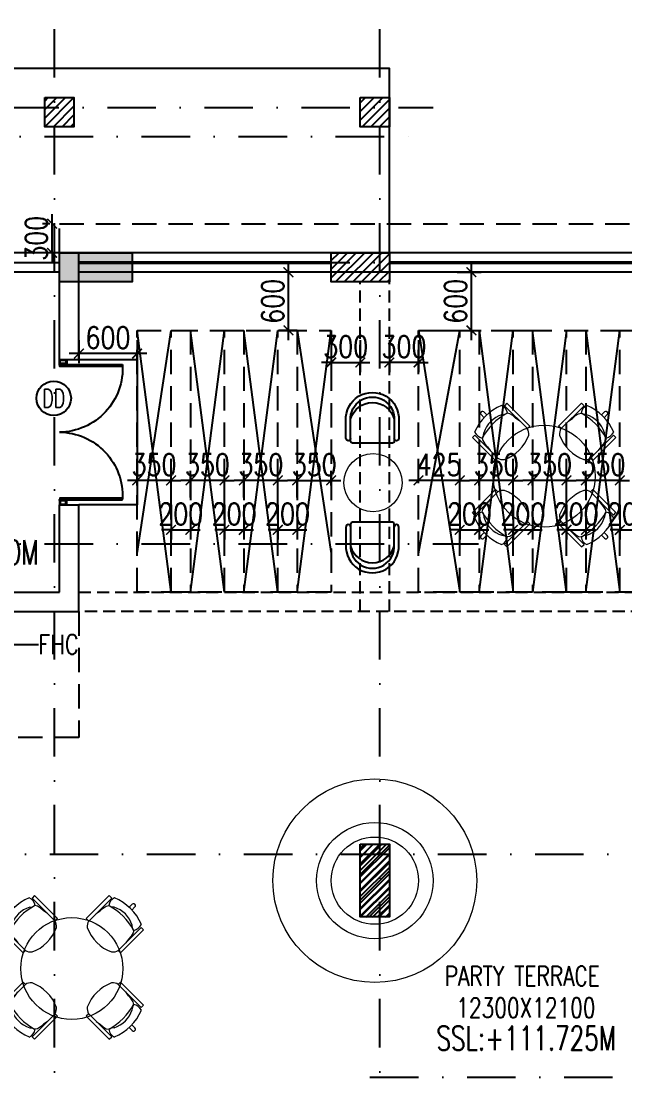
# Model space of a CAD drawing. Extents: x -32840 to 422982, y 280745 to 888746.
# Drawn here: x 228798 to 235016, y 346305 to 357292 of the extents above; entities that cross this region are included whole.
import ezdxf
from ezdxf import colors
from ezdxf.entities.mleader import LeaderData, LeaderLine
from ezdxf.enums import TextEntityAlignment as Align
from ezdxf.math import Vec2, Vec3

# ---------------------------------------------------------------- set-up
doc = ezdxf.new("R2010")
doc.units = 0
doc.header["$LTSCALE"] = 1000
doc.header["$PDMODE"] = 3
for name, pattern in [('CONTINOUS', [0]), ('DASHDOT', [1, 0.5, -0.25, 0, -0.25]), ('HIDDEN', [0.375, 0.25, -0.125]), ('HIDDEN2', [0.1875, 0.125, -0.0625])]:
    doc.linetypes.add(name, pattern=pattern)
doc.layers.get('Defpoints').update_dxf_attribs({"linetype": 'HIDDEN'})
doc.layers.add('A-BEAM1', color=1, linetype='HIDDEN2', transparency=0.5)
for name, color, linetype in [('A-Chejja', 5, 'HIDDEN'), ('a-dim', 3, 'Continuous'), ('A-DOOR', 1, 'Continuous'), ('A-duct', 1, 'Continuous'), ('A-Elev 01', 7, 'Continuous'), ('A-Floor Projection', 5, 'CONTINOUS'), ('A-GRID', 31, 'DASHDOT'), ('A-GRID NO', 40, 'CONTINOUS'), ('A-LOW-WALL', 4, 'Continuous'), ('A-LVL', 31, 'HIDDEN'), ('A-Rail', 1, 'Continuous'), ('A-RD', 6, 'Continuous'), ('A-STAIR', 2, 'Continuous'), ('A-TAG-DW', 2, 'Continuous'), ('A-TXT', 6, 'Continuous'), ('A-WALL', 7, 'CONTINOUS'), ('AR-FURNITURE', 1, 'Continuous'), ('I-False Ceiling', 7, 'Continuous'), ('Ra-Hatch', 251, 'Continuous'), ('S-RCWALL', 10, 'Continuous'), ('S-RCWALL HATCH', 165, 'Continuous')]:
    doc.layers.add(name, color=color, linetype=linetype)
doc.layers.add('N-FURN', color=1, linetype='Continuous', lineweight=20)
doc.styles.add('ROMANS', font='romans.shx', dxfattribs={"width": 0.8})
doc.dimstyles.new('dim-1', dxfattribs={"dimscale": 100, "dimtxt": 2.25, "dimasz": 1, "dimexe": 1, "dimexo": 1, "dimgap": 0.5, "dimtad": 1, "dimdec": 0, "dimzin": 3, "dimdsep": 46, "dimtxsty": 'ROMANS', "dimblk": 'ARCHTICK', "dimcen": 0.0625, "dimdle": 1, "dimclrd": 256, "dimclre": 256, "dimclrt": 6, "dimadec": 0, "dimazin": 0, "dimtfac": 1, "dimtdec": 0, "dimtix": 1, "dimtmove": 1, "dimatfit": 3, "dimfxl": 1, "dimfrac": 2, "dimtolj": 1, "dimtzin": 3, "dimarcsym": 0})
pattern_1 = [(45, (225112.27, 435980.47), (-44.194174, 44.194174), [])]

# ---------------------------------------------------------------- blocks, each defined once
blk = doc.blocks.new('RD')
at = {"style": 'ROMANS', "width": 0.75}
for tag, p in [('RT', (10.24, 14.08)), ('SZ', (10.24, 2.74))]:
    blk.add_attdef(tag, text='', height=9, dxfattribs=at).set_placement(p, align=Align.CENTER)
blk = doc.blocks.new('_ArchTick')
at = {"color": 0, "linetype": 'ByBlock', "const_width": 0.15}
blk.add_lwpolyline([(-0.5, -0.5), (0.5, 0.5)], dxfattribs=at)
blk = doc.blocks.new('*D2537')
at = {"layer": 'a-dim', "lineweight": -2, "transparency": 16777216}
for p, q in [((233436, 354005), (233436, 354805)), ((233291, 354705), (233536, 354705)), ((232991, 354105), (233536, 354105))]:
    blk.add_line(p, q, dxfattribs=at)
at = {"layer": 'Defpoints', "color": 0, "transparency": 16777216}
for p in [(233191, 354705), (233436, 354705), (232891, 354105)]:
    blk.add_point(p, dxfattribs=at)
at = {"layer": 'a-dim', "lineweight": -2, "transparency": 16777216, "xscale": 100, "yscale": 100, "zscale": 100}
for p, rotation in [((233436, 354705), 90), ((233436, 354105), 270)]:
    blk.add_blockref('_ArchTick', p, dxfattribs=dict(at, rotation=rotation))
at = {"layer": 'a-dim', "color": 6, "transparency": 16777216, "insert": (233273, 354405), "char_height": 225, "attachment_point": 5, "rotation": 90, "style": 'ROMANS'}
blk.add_mtext('\\A1;600', dxfattribs=at)
blk = doc.blocks.new('*D2538')
at = {"layer": 'a-dim', "lineweight": -2, "transparency": 16777216}
for p, q in [((231551, 354005), (231551, 354805)), ((231591, 354705), (231451, 354705)), ((231641, 354105), (231451, 354105))]:
    blk.add_line(p, q, dxfattribs=at)
at = {"layer": 'Defpoints', "color": 0, "transparency": 16777216}
for p in [(231551, 354705), (231691, 354705), (231741, 354105)]:
    blk.add_point(p, dxfattribs=at)
at = {"layer": 'a-dim', "lineweight": -2, "transparency": 16777216, "xscale": 100, "yscale": 100, "zscale": 100}
for p, rotation in [((231551, 354705), 90), ((231551, 354105), 270)]:
    blk.add_blockref('_ArchTick', p, dxfattribs=dict(at, rotation=rotation))
at = {"layer": 'a-dim', "color": 6, "transparency": 16777216, "insert": (231389, 354405), "char_height": 225, "attachment_point": 5, "rotation": 90, "style": 'ROMANS'}
blk.add_mtext('\\A1;600', dxfattribs=at)
blk = doc.blocks.new('*D2539')
at = {"layer": 'a-dim', "lineweight": -2, "transparency": 16777216}
for p, q in [((229391, 354005), (229391, 353766)), ((229991, 354005), (229991, 353766)), ((230091, 353866), (229291, 353866))]:
    blk.add_line(p, q, dxfattribs=at)
at = {"layer": 'Defpoints', "color": 0, "transparency": 16777216}
for p in [(229391, 354105), (229991, 354105), (229391, 353866)]:
    blk.add_point(p, dxfattribs=at)
at = {"layer": 'a-dim', "lineweight": -2, "transparency": 16777216, "xscale": 100, "yscale": 100, "zscale": 100, "rotation": 180}
blk.add_blockref('_ArchTick', (229391, 353866), dxfattribs=at)
at = {"layer": 'a-dim', "lineweight": -2, "transparency": 16777216, "xscale": 100, "yscale": 100, "zscale": 100}
blk.add_blockref('_ArchTick', (229991, 353866), dxfattribs=at)
at = {"layer": 'a-dim', "color": 6, "transparency": 16777216, "insert": (229691, 354029), "char_height": 225, "attachment_point": 5, "style": 'ROMANS'}
blk.add_mtext('\\A1;600', dxfattribs=at)
blk = doc.blocks.new('*D2541')
at = {"layer": 'a-dim', "lineweight": -2, "transparency": 16777216}
for p, q in [((232591, 354005), (232591, 353674)), ((232891, 354005), (232891, 353674)), ((232591, 353774), (232491, 353774)), ((232891, 353774), (232591, 353774)), ((232891, 353774), (232991, 353774))]:
    blk.add_line(p, q, dxfattribs=at)
at = {"layer": 'Defpoints', "color": 0, "transparency": 16777216}
for p in [(232591, 354105), (232891, 354105), (232591, 353774)]:
    blk.add_point(p, dxfattribs=at)
at = {"layer": 'a-dim', "lineweight": -2, "transparency": 16777216, "xscale": 100, "yscale": 100, "zscale": 100}
blk.add_blockref('_ArchTick', (232591, 353774), dxfattribs=at)
at = {"layer": 'a-dim', "lineweight": -2, "transparency": 16777216, "xscale": 100, "yscale": 100, "zscale": 100, "rotation": 180}
blk.add_blockref('_ArchTick', (232891, 353774), dxfattribs=at)
at = {"layer": 'a-dim', "color": 6, "transparency": 16777216, "insert": (232741, 353936), "char_height": 225, "attachment_point": 5, "style": 'ROMANS'}
blk.add_mtext('\\A1;300', dxfattribs=at)
blk = doc.blocks.new('*D2542')
at = {"layer": 'a-dim', "lineweight": -2, "transparency": 16777216}
for p, q in [((231991, 354005), (231991, 353674)), ((232291, 354005), (232291, 353674)), ((231991, 353774), (231891, 353774)), ((231991, 353774), (232291, 353774)), ((232291, 353774), (232391, 353774))]:
    blk.add_line(p, q, dxfattribs=at)
at = {"layer": 'Defpoints', "color": 0, "transparency": 16777216}
for p in [(231991, 354105), (232291, 354105), (232291, 353774)]:
    blk.add_point(p, dxfattribs=at)
at = {"layer": 'a-dim', "lineweight": -2, "transparency": 16777216, "xscale": 100, "yscale": 100, "zscale": 100}
blk.add_blockref('_ArchTick', (231991, 353774), dxfattribs=at)
at = {"layer": 'a-dim', "lineweight": -2, "transparency": 16777216, "xscale": 100, "yscale": 100, "zscale": 100, "rotation": 180}
blk.add_blockref('_ArchTick', (232291, 353774), dxfattribs=at)
at = {"layer": 'a-dim', "color": 6, "transparency": 16777216, "insert": (232141, 353936), "char_height": 225, "attachment_point": 5, "style": 'ROMANS'}
blk.add_mtext('\\A1;300', dxfattribs=at)
blk = doc.blocks.new('*D2725')
at = {"layer": 'a-dim', "lineweight": -2, "transparency": 16777216}
for p, q in [((229115, 355205), (229115, 355305)), ((229091, 355205), (229015, 355205)), ((229115, 354905), (229115, 355205)), ((229091, 354905), (229015, 354905)), ((229115, 354905), (229115, 354805))]:
    blk.add_line(p, q, dxfattribs=at)
at = {"layer": 'Defpoints', "color": 0, "transparency": 16777216}
for p in [(229115, 355205), (229191, 355205), (229191, 354905)]:
    blk.add_point(p, dxfattribs=at)
at = {"layer": 'a-dim', "lineweight": -2, "transparency": 16777216, "xscale": 100, "yscale": 100, "zscale": 100}
for p, rotation in [((229115, 355205), 270), ((229115, 354905), 90)]:
    blk.add_blockref('_ArchTick', p, dxfattribs=dict(at, rotation=rotation))
at = {"layer": 'a-dim', "color": 6, "transparency": 16777216, "insert": (228953, 355055), "char_height": 225, "attachment_point": 5, "rotation": 90, "style": 'ROMANS'}
blk.add_mtext('\\A1;300', dxfattribs=at)
blk = doc.blocks.new('*D2545')
at = {"layer": 'a-dim', "lineweight": -2, "transparency": 16777216}
for p, q in [((231641, 352382), (231641, 352658)), ((231991, 352505), (231991, 352658)), ((231641, 352558), (231541, 352558)), ((231641, 352558), (231991, 352558)), ((231991, 352558), (232091, 352558))]:
    blk.add_line(p, q, dxfattribs=at)
at = {"layer": 'Defpoints', "color": 0, "transparency": 16777216}
for p in [(231991, 352558), (231991, 352405), (231641, 352282)]:
    blk.add_point(p, dxfattribs=at)
at = {"layer": 'a-dim', "lineweight": -2, "transparency": 16777216, "xscale": 100, "yscale": 100, "zscale": 100}
blk.add_blockref('_ArchTick', (231641, 352558), dxfattribs=at)
at = {"layer": 'a-dim', "lineweight": -2, "transparency": 16777216, "xscale": 100, "yscale": 100, "zscale": 100, "rotation": 180}
blk.add_blockref('_ArchTick', (231991, 352558), dxfattribs=at)
at = {"layer": 'a-dim', "color": 6, "transparency": 16777216, "insert": (231816, 352720), "char_height": 225, "attachment_point": 5, "style": 'ROMANS'}
blk.add_mtext('\\A1;350', dxfattribs=at)
blk = doc.blocks.new('*D2546')
at = {"layer": 'a-dim', "lineweight": -2, "transparency": 16777216}
for p, q in [((231441, 352305), (231441, 351948)), ((231641, 352305), (231641, 351948)), ((231441, 352048), (231341, 352048)), ((231441, 352048), (231641, 352048)), ((231641, 352048), (231741, 352048))]:
    blk.add_line(p, q, dxfattribs=at)
at = {"layer": 'Defpoints', "color": 0, "transparency": 16777216}
for p in [(231441, 352405), (231641, 352405), (231641, 352048)]:
    blk.add_point(p, dxfattribs=at)
at = {"layer": 'a-dim', "lineweight": -2, "transparency": 16777216, "xscale": 100, "yscale": 100, "zscale": 100}
blk.add_blockref('_ArchTick', (231441, 352048), dxfattribs=at)
at = {"layer": 'a-dim', "lineweight": -2, "transparency": 16777216, "xscale": 100, "yscale": 100, "zscale": 100, "rotation": 180}
blk.add_blockref('_ArchTick', (231641, 352048), dxfattribs=at)
at = {"layer": 'a-dim', "color": 6, "transparency": 16777216, "insert": (231541, 352211), "char_height": 225, "attachment_point": 5, "style": 'ROMANS'}
blk.add_mtext('\\A1;200', dxfattribs=at)
blk = doc.blocks.new('*D2547')
at = {"layer": 'a-dim', "lineweight": -2, "transparency": 16777216}
for p, q in [((231091, 352382), (231091, 352658)), ((231441, 352382), (231441, 352658)), ((231091, 352558), (230991, 352558)), ((231441, 352558), (231091, 352558)), ((231441, 352558), (231541, 352558))]:
    blk.add_line(p, q, dxfattribs=at)
at = {"layer": 'Defpoints', "color": 0, "transparency": 16777216}
for p in [(231091, 352558), (231091, 352282), (231441, 352282)]:
    blk.add_point(p, dxfattribs=at)
at = {"layer": 'a-dim', "lineweight": -2, "transparency": 16777216, "xscale": 100, "yscale": 100, "zscale": 100}
blk.add_blockref('_ArchTick', (231091, 352558), dxfattribs=at)
at = {"layer": 'a-dim', "lineweight": -2, "transparency": 16777216, "xscale": 100, "yscale": 100, "zscale": 100, "rotation": 180}
blk.add_blockref('_ArchTick', (231441, 352558), dxfattribs=at)
at = {"layer": 'a-dim', "color": 6, "transparency": 16777216, "insert": (231266, 352720), "char_height": 225, "attachment_point": 5, "style": 'ROMANS'}
blk.add_mtext('\\A1;350', dxfattribs=at)
blk = doc.blocks.new('*D2548')
at = {"layer": 'a-dim', "lineweight": -2, "transparency": 16777216}
for p, q in [((230891, 352305), (230891, 351948)), ((231091, 352305), (231091, 351948)), ((230891, 352048), (230791, 352048)), ((230891, 352048), (231091, 352048)), ((231091, 352048), (231191, 352048))]:
    blk.add_line(p, q, dxfattribs=at)
at = {"layer": 'Defpoints', "color": 0, "transparency": 16777216}
for p in [(230891, 352405), (231091, 352405), (231091, 352048)]:
    blk.add_point(p, dxfattribs=at)
at = {"layer": 'a-dim', "lineweight": -2, "transparency": 16777216, "xscale": 100, "yscale": 100, "zscale": 100}
blk.add_blockref('_ArchTick', (230891, 352048), dxfattribs=at)
at = {"layer": 'a-dim', "lineweight": -2, "transparency": 16777216, "xscale": 100, "yscale": 100, "zscale": 100, "rotation": 180}
blk.add_blockref('_ArchTick', (231091, 352048), dxfattribs=at)
at = {"layer": 'a-dim', "color": 6, "transparency": 16777216, "insert": (230991, 352211), "char_height": 225, "attachment_point": 5, "style": 'ROMANS'}
blk.add_mtext('\\A1;200', dxfattribs=at)
blk = doc.blocks.new('*D2549')
at = {"layer": 'a-dim', "lineweight": -2, "transparency": 16777216}
for p, q in [((230541, 352382), (230541, 352658)), ((230891, 352382), (230891, 352658)), ((230541, 352558), (230441, 352558)), ((230891, 352558), (230541, 352558)), ((230891, 352558), (230991, 352558))]:
    blk.add_line(p, q, dxfattribs=at)
at = {"layer": 'Defpoints', "color": 0, "transparency": 16777216}
for p in [(230541, 352558), (230541, 352282), (230891, 352282)]:
    blk.add_point(p, dxfattribs=at)
at = {"layer": 'a-dim', "lineweight": -2, "transparency": 16777216, "xscale": 100, "yscale": 100, "zscale": 100}
blk.add_blockref('_ArchTick', (230541, 352558), dxfattribs=at)
at = {"layer": 'a-dim', "lineweight": -2, "transparency": 16777216, "xscale": 100, "yscale": 100, "zscale": 100, "rotation": 180}
blk.add_blockref('_ArchTick', (230891, 352558), dxfattribs=at)
at = {"layer": 'a-dim', "color": 6, "transparency": 16777216, "insert": (230716, 352720), "char_height": 225, "attachment_point": 5, "style": 'ROMANS'}
blk.add_mtext('\\A1;350', dxfattribs=at)
blk = doc.blocks.new('*D2550')
at = {"layer": 'a-dim', "lineweight": -2, "transparency": 16777216}
for p, q in [((230341, 352305), (230341, 351948)), ((230541, 352305), (230541, 351948)), ((230341, 352048), (230241, 352048)), ((230341, 352048), (230541, 352048)), ((230541, 352048), (230641, 352048))]:
    blk.add_line(p, q, dxfattribs=at)
at = {"layer": 'Defpoints', "color": 0, "transparency": 16777216}
for p in [(230341, 352405), (230541, 352405), (230541, 352048)]:
    blk.add_point(p, dxfattribs=at)
at = {"layer": 'a-dim', "lineweight": -2, "transparency": 16777216, "xscale": 100, "yscale": 100, "zscale": 100}
blk.add_blockref('_ArchTick', (230341, 352048), dxfattribs=at)
at = {"layer": 'a-dim', "lineweight": -2, "transparency": 16777216, "xscale": 100, "yscale": 100, "zscale": 100, "rotation": 180}
blk.add_blockref('_ArchTick', (230541, 352048), dxfattribs=at)
at = {"layer": 'a-dim', "color": 6, "transparency": 16777216, "insert": (230441, 352211), "char_height": 225, "attachment_point": 5, "style": 'ROMANS'}
blk.add_mtext('\\A1;200', dxfattribs=at)
blk = doc.blocks.new('*D2551')
at = {"layer": 'a-dim', "lineweight": -2, "transparency": 16777216}
for p, q in [((229991, 352505), (229991, 352658)), ((230341, 352382), (230341, 352658)), ((229991, 352558), (229891, 352558)), ((230341, 352558), (229991, 352558)), ((230341, 352558), (230441, 352558))]:
    blk.add_line(p, q, dxfattribs=at)
at = {"layer": 'Defpoints', "color": 0, "transparency": 16777216}
for p in [(229991, 352558), (229991, 352405), (230341, 352282)]:
    blk.add_point(p, dxfattribs=at)
at = {"layer": 'a-dim', "lineweight": -2, "transparency": 16777216, "xscale": 100, "yscale": 100, "zscale": 100}
blk.add_blockref('_ArchTick', (229991, 352558), dxfattribs=at)
at = {"layer": 'a-dim', "lineweight": -2, "transparency": 16777216, "xscale": 100, "yscale": 100, "zscale": 100, "rotation": 180}
blk.add_blockref('_ArchTick', (230341, 352558), dxfattribs=at)
at = {"layer": 'a-dim', "color": 6, "transparency": 16777216, "insert": (230166, 352720), "char_height": 225, "attachment_point": 5, "style": 'ROMANS'}
blk.add_mtext('\\A1;350', dxfattribs=at)
blk = doc.blocks.new('*D2561')
at = {"layer": 'a-dim', "lineweight": -2, "transparency": 16777216}
for p, q in [((234966, 352305), (234966, 351948)), ((235166, 352305), (235166, 351948)), ((234966, 352048), (234866, 352048)), ((234966, 352048), (235166, 352048)), ((235166, 352048), (235266, 352048))]:
    blk.add_line(p, q, dxfattribs=at)
at = {"layer": 'Defpoints', "color": 0, "transparency": 16777216}
for p in [(234966, 352405), (235166, 352405), (235166, 352048)]:
    blk.add_point(p, dxfattribs=at)
at = {"layer": 'a-dim', "lineweight": -2, "transparency": 16777216, "xscale": 100, "yscale": 100, "zscale": 100}
blk.add_blockref('_ArchTick', (234966, 352048), dxfattribs=at)
at = {"layer": 'a-dim', "lineweight": -2, "transparency": 16777216, "xscale": 100, "yscale": 100, "zscale": 100, "rotation": 180}
blk.add_blockref('_ArchTick', (235166, 352048), dxfattribs=at)
at = {"layer": 'a-dim', "color": 6, "transparency": 16777216, "insert": (235066, 352211), "char_height": 225, "attachment_point": 5, "style": 'ROMANS'}
blk.add_mtext('\\A1;200', dxfattribs=at)
blk = doc.blocks.new('*D2562')
at = {"layer": 'a-dim', "lineweight": -2, "transparency": 16777216}
for p, q in [((234616, 352505), (234616, 352658)), ((234966, 352382), (234966, 352658)), ((234616, 352558), (234516, 352558)), ((234966, 352558), (234616, 352558)), ((234966, 352558), (235066, 352558))]:
    blk.add_line(p, q, dxfattribs=at)
at = {"layer": 'Defpoints', "color": 0, "transparency": 16777216}
for p in [(234616, 352558), (234616, 352405), (234966, 352282)]:
    blk.add_point(p, dxfattribs=at)
at = {"layer": 'a-dim', "lineweight": -2, "transparency": 16777216, "xscale": 100, "yscale": 100, "zscale": 100}
blk.add_blockref('_ArchTick', (234616, 352558), dxfattribs=at)
at = {"layer": 'a-dim', "lineweight": -2, "transparency": 16777216, "xscale": 100, "yscale": 100, "zscale": 100, "rotation": 180}
blk.add_blockref('_ArchTick', (234966, 352558), dxfattribs=at)
at = {"layer": 'a-dim', "color": 6, "transparency": 16777216, "insert": (234791, 352720), "char_height": 225, "attachment_point": 5, "style": 'ROMANS'}
blk.add_mtext('\\A1;350', dxfattribs=at)
blk = doc.blocks.new('*D2563')
at = {"layer": 'a-dim', "lineweight": -2, "transparency": 16777216}
for p, q in [((234416, 352305), (234416, 351948)), ((234616, 352305), (234616, 351948)), ((234416, 352048), (234316, 352048)), ((234416, 352048), (234616, 352048)), ((234616, 352048), (234716, 352048))]:
    blk.add_line(p, q, dxfattribs=at)
at = {"layer": 'Defpoints', "color": 0, "transparency": 16777216}
for p in [(234416, 352405), (234616, 352405), (234616, 352048)]:
    blk.add_point(p, dxfattribs=at)
at = {"layer": 'a-dim', "lineweight": -2, "transparency": 16777216, "xscale": 100, "yscale": 100, "zscale": 100}
blk.add_blockref('_ArchTick', (234416, 352048), dxfattribs=at)
at = {"layer": 'a-dim', "lineweight": -2, "transparency": 16777216, "xscale": 100, "yscale": 100, "zscale": 100, "rotation": 180}
blk.add_blockref('_ArchTick', (234616, 352048), dxfattribs=at)
at = {"layer": 'a-dim', "color": 6, "transparency": 16777216, "insert": (234516, 352211), "char_height": 225, "attachment_point": 5, "style": 'ROMANS'}
blk.add_mtext('\\A1;200', dxfattribs=at)
blk = doc.blocks.new('*D2564')
at = {"layer": 'a-dim', "lineweight": -2, "transparency": 16777216}
for p, q in [((234066, 352505), (234066, 352658)), ((234416, 352382), (234416, 352658)), ((234066, 352558), (233966, 352558)), ((234416, 352558), (234066, 352558)), ((234416, 352558), (234516, 352558))]:
    blk.add_line(p, q, dxfattribs=at)
at = {"layer": 'Defpoints', "color": 0, "transparency": 16777216}
for p in [(234066, 352558), (234066, 352405), (234416, 352282)]:
    blk.add_point(p, dxfattribs=at)
at = {"layer": 'a-dim', "lineweight": -2, "transparency": 16777216, "xscale": 100, "yscale": 100, "zscale": 100}
blk.add_blockref('_ArchTick', (234066, 352558), dxfattribs=at)
at = {"layer": 'a-dim', "lineweight": -2, "transparency": 16777216, "xscale": 100, "yscale": 100, "zscale": 100, "rotation": 180}
blk.add_blockref('_ArchTick', (234416, 352558), dxfattribs=at)
at = {"layer": 'a-dim', "color": 6, "transparency": 16777216, "insert": (234241, 352720), "char_height": 225, "attachment_point": 5, "style": 'ROMANS'}
blk.add_mtext('\\A1;350', dxfattribs=at)
blk = doc.blocks.new('*D2565')
at = {"layer": 'a-dim', "lineweight": -2, "transparency": 16777216}
for p, q in [((233866, 352305), (233866, 351948)), ((234066, 352305), (234066, 351948)), ((233866, 352048), (233766, 352048)), ((233866, 352048), (234066, 352048)), ((234066, 352048), (234166, 352048))]:
    blk.add_line(p, q, dxfattribs=at)
at = {"layer": 'Defpoints', "color": 0, "transparency": 16777216}
for p in [(233866, 352405), (234066, 352405), (234066, 352048)]:
    blk.add_point(p, dxfattribs=at)
at = {"layer": 'a-dim', "lineweight": -2, "transparency": 16777216, "xscale": 100, "yscale": 100, "zscale": 100}
blk.add_blockref('_ArchTick', (233866, 352048), dxfattribs=at)
at = {"layer": 'a-dim', "lineweight": -2, "transparency": 16777216, "xscale": 100, "yscale": 100, "zscale": 100, "rotation": 180}
blk.add_blockref('_ArchTick', (234066, 352048), dxfattribs=at)
at = {"layer": 'a-dim', "color": 6, "transparency": 16777216, "insert": (233966, 352211), "char_height": 225, "attachment_point": 5, "style": 'ROMANS'}
blk.add_mtext('\\A1;200', dxfattribs=at)
blk = doc.blocks.new('*D2566')
at = {"layer": 'a-dim', "lineweight": -2, "transparency": 16777216}
for p, q in [((233516, 352505), (233516, 352658)), ((233866, 352382), (233866, 352658)), ((233516, 352558), (233416, 352558)), ((233866, 352558), (233516, 352558)), ((233866, 352558), (233966, 352558))]:
    blk.add_line(p, q, dxfattribs=at)
at = {"layer": 'Defpoints', "color": 0, "transparency": 16777216}
for p in [(233516, 352558), (233516, 352405), (233866, 352282)]:
    blk.add_point(p, dxfattribs=at)
at = {"layer": 'a-dim', "lineweight": -2, "transparency": 16777216, "xscale": 100, "yscale": 100, "zscale": 100}
blk.add_blockref('_ArchTick', (233516, 352558), dxfattribs=at)
at = {"layer": 'a-dim', "lineweight": -2, "transparency": 16777216, "xscale": 100, "yscale": 100, "zscale": 100, "rotation": 180}
blk.add_blockref('_ArchTick', (233866, 352558), dxfattribs=at)
at = {"layer": 'a-dim', "color": 6, "transparency": 16777216, "insert": (233691, 352720), "char_height": 225, "attachment_point": 5, "style": 'ROMANS'}
blk.add_mtext('\\A1;350', dxfattribs=at)
blk = doc.blocks.new('*D2426')
at = {"layer": 'a-dim', "lineweight": -2, "transparency": 16777216}
for p, q in [((233316, 352305), (233316, 351948)), ((233516, 352305), (233516, 351948)), ((233316, 352048), (233216, 352048)), ((233316, 352048), (233516, 352048)), ((233516, 352048), (233616, 352048))]:
    blk.add_line(p, q, dxfattribs=at)
at = {"layer": 'Defpoints', "color": 0, "transparency": 16777216}
for p in [(233316, 352405), (233516, 352405), (233516, 352048)]:
    blk.add_point(p, dxfattribs=at)
at = {"layer": 'a-dim', "lineweight": -2, "transparency": 16777216, "xscale": 100, "yscale": 100, "zscale": 100}
blk.add_blockref('_ArchTick', (233316, 352048), dxfattribs=at)
at = {"layer": 'a-dim', "lineweight": -2, "transparency": 16777216, "xscale": 100, "yscale": 100, "zscale": 100, "rotation": 180}
blk.add_blockref('_ArchTick', (233516, 352048), dxfattribs=at)
at = {"layer": 'a-dim', "color": 6, "transparency": 16777216, "insert": (233416, 352211), "char_height": 225, "attachment_point": 5, "style": 'ROMANS'}
blk.add_mtext('\\A1;200', dxfattribs=at)
blk = doc.blocks.new('*D2427')
at = {"layer": 'a-dim', "lineweight": -2, "transparency": 16777216}
for p, q in [((232891, 352558), (232891, 352658)), ((233316, 352382), (233316, 352658)), ((232891, 352558), (232791, 352558)), ((233316, 352558), (232891, 352558)), ((233316, 352558), (233416, 352558))]:
    blk.add_line(p, q, dxfattribs=at)
at = {"layer": 'Defpoints', "color": 0, "transparency": 16777216}
for p in [(232891, 352558), (232891, 352458), (233316, 352282)]:
    blk.add_point(p, dxfattribs=at)
at = {"layer": 'a-dim', "lineweight": -2, "transparency": 16777216, "xscale": 100, "yscale": 100, "zscale": 100}
blk.add_blockref('_ArchTick', (232891, 352558), dxfattribs=at)
at = {"layer": 'a-dim', "lineweight": -2, "transparency": 16777216, "xscale": 100, "yscale": 100, "zscale": 100, "rotation": 180}
blk.add_blockref('_ArchTick', (233316, 352558), dxfattribs=at)
at = {"layer": 'a-dim', "color": 6, "transparency": 16777216, "insert": (233103, 352720), "char_height": 225, "attachment_point": 5, "style": 'ROMANS'}
blk.add_mtext('\\A1;425', dxfattribs=at)
blk = doc.blocks.new('WWWWW')
at = {"layer": 'N-FURN', "lineweight": 5}
for p, q in [((370912, -176778), (370943, -176810)), ((370972, -176781), (370941, -176750)), ((371128, -176780), (371156, -176775)), ((371156, -176775), (371182, -176763)), ((371208, -176769), (371182, -176763)), ((371240, -176789), (371208, -176769)), ((371884, -176789), (371917, -176769)), ((371917, -176769), (371942, -176763)), ((371969, -176775), (371942, -176763)), ((371997, -176780), (371969, -176775)), ((372152, -176781), (372184, -176750)), ((372212, -176778), (372182, -176810)), ((371271, -176817), (371240, -176789)), ((371311, -176845), (371271, -176817)), ((371813, -176845), (371853, -176817)), ((371853, -176817), (371884, -176789)), ((370925, -177020), (370936, -176993)), ((370936, -176993), (370942, -176965)), ((372188, -176993), (372183, -176965)), ((372200, -177020), (372188, -176993)), ((370925, -177020), (370930, -177045)), ((370930, -177045), (370950, -177078)), ((370950, -177078), (370978, -177109)), ((370978, -177109), (371006, -177149)), ((372147, -177109), (372118, -177149)), ((372174, -177078), (372147, -177109)), ((372194, -177045), (372174, -177078)), ((372200, -177020), (372194, -177045)), ((370978, -177693), (371006, -177654)), ((372147, -177693), (372118, -177654)), ((370925, -177783), (370930, -177757)), ((370930, -177757), (370950, -177725)), ((370950, -177725), (370978, -177693)), ((372174, -177725), (372147, -177693)), ((372194, -177757), (372174, -177725)), ((372200, -177783), (372194, -177757)), ((370925, -177783), (370936, -177809)), ((370936, -177809), (370942, -177837)), ((372188, -177809), (372183, -177837)), ((372200, -177783), (372188, -177809)), ((371271, -177986), (371240, -178014)), ((371311, -177958), (371271, -177986)), ((371813, -177958), (371853, -177986)), ((371853, -177986), (371884, -178014)), ((370912, -178025), (370943, -177993)), ((370972, -178022), (370941, -178053)), ((371128, -178023), (371156, -178028)), ((371156, -178028), (371182, -178039)), ((371208, -178034), (371182, -178039)), ((371240, -178014), (371208, -178034)), ((371884, -178014), (371917, -178034)), ((371917, -178034), (371942, -178039)), ((371969, -178028), (371942, -178039)), ((371997, -178023), (371969, -178028)), ((372152, -178022), (372184, -178053)), ((372212, -178025), (372182, -177993))]:
    blk.add_line(p, q, dxfattribs=at)
for points in [[(371176, -176661), (371152, -176686), (371389, -176923), (371413, -176898)], [(371948, -176661), (371973, -176686), (371736, -176923), (371711, -176898)], [(370847, -176989), (370822, -177014), (371059, -177251), (371084, -177226)], [(372278, -176989), (372302, -177014), (372065, -177251), (372040, -177226)], [(370847, -177814), (370822, -177789), (371059, -177552), (371084, -177576)], [(372278, -177814), (372302, -177789), (372065, -177552), (372040, -177576)], [(371176, -178142), (371152, -178117), (371389, -177880), (371413, -177904)], [(371948, -178142), (371973, -178117), (371736, -177880), (371711, -177904)]]:
    blk.add_lwpolyline(points, close=True, dxfattribs=at)
blk.add_circle((371562, -177413), 525, dxfattribs=at)
for centre, radius, start, end in [((371329, -177168), 527, 113.1534, 156.6199), ((370926, -176764), 20.1, 44.5638, 225.2094), ((371468, -177307), 614, 118.1857, 152.168), ((371081, -176778), 103, 8.1567, 66.3325), ((372044, -176778), 103, 113.6675, 171.8433), ((371656, -177307), 614, 27.832, 61.8143), ((371795, -177168), 527, 23.3801, 66.8466), ((372198, -176764), 20.1, 314.7906, 135.4362), ((371209, -177048), 280, 106.8842, 162.889), ((371916, -177048), 280, 17.111, 73.1158), ((370959, -176893), 132, 210.2855, 254.7717), ((371011, -176849), 417, 289.7357, 340.0375), ((371297, -176978), 107, 352.8416, 31.0828), ((371827, -176978), 107, 148.9172, 187.1584), ((372113, -176849), 417, 199.9625, 250.2643), ((372165, -176893), 132, 285.2283, 329.7145), ((371139, -177142), 100, 236.8897, 277.6146), ((371986, -177142), 100, 262.3854, 303.1103), ((371139, -177660), 100, 82.3854, 123.1103), ((371011, -177954), 417, 19.9625, 70.2643), ((372113, -177954), 417, 109.7357, 160.0375), ((371986, -177660), 100, 56.8897, 97.6146), ((370959, -177910), 132, 105.2283, 149.7145), ((371329, -177634), 527, 203.3801, 246.8466), ((371468, -177496), 614, 207.832, 241.8143), ((371209, -177755), 280, 197.111, 253.1158), ((371297, -177824), 107, 328.9172, 7.1584), ((371827, -177824), 107, 172.8416, 211.0828), ((371656, -177496), 614, 298.1857, 332.168), ((371916, -177755), 280, 286.8842, 342.889), ((371795, -177634), 527, 293.1534, 336.6199), ((372165, -177910), 132, 30.2855, 74.7717), ((370926, -178039), 20.1, 134.7906, 315.4362), ((371081, -178025), 103, 293.6675, 351.8433), ((372044, -178025), 103, 188.1567, 246.3325), ((372198, -178039), 20.1, 224.5638, 45.2094)]:
    blk.add_arc(centre, radius, start, end, dxfattribs=at)
blk = doc.blocks.new('DFGDF')
at = {"layer": 'AR-FURNITURE'}
for p, q in [((202507, 85272), (202507, 85059)), ((202938, 85291), (202526, 85291)), ((202957, 85059), (202957, 85272)), ((202460, 85242), (202460, 85059)), ((203005, 85059), (203005, 85242))]:
    blk.add_line(p, q, dxfattribs=at)
for centre, radius, start, end in [((202484, 85242), 23.7, 0, 180), ((202526, 85272), 19, 90, 180), ((202938, 85272), 19, 0, 90), ((202981, 85242), 23.7, 0, 180), ((202732, 85041), 273, 176.2971, 3.7029), ((202732, 85041), 226, 175.548, 4.452)]:
    blk.add_arc(centre, radius, start, end, dxfattribs=at)
at = {"layer": 'AR-FURNITURE', "color": 8}
blk.add_arc((202732, 85108), 235, 196.3349, 343.6651, dxfattribs=at)
blk = doc.blocks.new('A$C2213c290')
for p, q in [((103, 698), (103, 679)), ((550, 679), (550, 698)), ((103, -698), (103, -679)), ((550, -679), (550, -698))]:
    blk.add_line(p, q)
at = {"color": 8}
for p, q in [((103, 689), (550, 689)), ((103, -689), (550, -689))]:
    blk.add_line(p, q, dxfattribs=at)
for points in [[(75, 750), (75, 700), (0, 700), (0, 750)], [(650, 698), (650, 679), (3, 679), (3, 698)], [(67, 742), (67, 708), (8, 708), (8, 742)], [(75, -750), (75, -700), (0, -700), (0, -750)], [(650, -698), (650, -679), (3, -679), (3, -698)], [(67, -742), (67, -708), (8, -708), (8, -742)]]:
    blk.add_lwpolyline(points, close=True)
for centre in [(0, 698), (0, -697)]:
    blk.add_circle(centre, 2.5)
for centre, radius, start, end in [((-6, 657), 657, 270.5218, 2.7734), ((-7, -658), 658, 356.523, 89.3983)]:
    blk.add_arc(centre, radius, start, end, dxfattribs=at)
blk = doc.blocks.new('TAG-DOOR-WINOW')
blk.add_circle((0, 0), 2.37)
at = {"color": 6, "style": 'ROMANS', "width": 0.7}
blk.add_attdef('DW', text='', height=2.5, dxfattribs=at).set_placement((0, 0), align=Align.MIDDLE_CENTER)
blk = doc.blocks.new('GR')
at = {"layer": 'A-GRID'}
for p, q in [((231718, 436985), (231718, 465812)), ((235068, 436985), (235068, 465812)), ((214260, 452680), (235619, 452680)), ((213612, 452380), (235578, 452380)), ((214260, 451080), (256876, 451080)), ((213612, 448180), (236085, 448180)), ((228668, 444980), (256876, 444980)), ((234968, 442680), (256876, 442680))]:
    blk.add_line(p, q, dxfattribs=at)

msp = doc.modelspace()

# ---------------------------------------------------------------- hatches: boundary and pattern name
at = {"layer": 'I-False Ceiling'}
h = msp.add_hatch(dxfattribs=at)
h.set_pattern_fill('ANSI31', color=8, scale=15)
h.set_pattern_definition([(45, (15840.403, -7400.31), (-33.6759605, 33.6759605), [])])
h.paths.add_polyline_path([(232590.6, 348055), (232290.6, 348055), (232290.6, 348805), (232590.6, 348805)])
at = {"layer": 'S-RCWALL HATCH'}
h = msp.add_hatch(dxfattribs=at)
h.set_pattern_fill('ANSI31', color=253, scale=500, style=0)
h.set_pattern_definition(pattern_1)
h.paths.add_polyline_path([(229040.6, 356505.3), (229340.6, 356505.3), (229340.6, 356205.3), (229040.6, 356205.3)])
h = msp.add_hatch(dxfattribs=at)
h.set_pattern_fill('ANSI31', color=253, scale=500, style=0)
h.set_pattern_definition(pattern_1)
h.paths.add_polyline_path([(232290.6, 356505.3), (232590.6, 356505.3), (232590.6, 356205.3), (232290.6, 356205.3)])
msp.add_hatch(color=253, dxfattribs=at).paths.add_polyline_path([(229940.6, 354905.3), (229940.6, 354605.3), (229190.6, 354605.3), (229190.6, 354905.3)])
h = msp.add_hatch(dxfattribs=at)
h.set_pattern_fill('ANSI31', color=253, scale=500, style=0)
h.set_pattern_definition(pattern_1)
h.paths.add_polyline_path([(232590.6, 354905.3), (232590.6, 354605.3), (231990.6, 354605.3), (231990.6, 354905.3)])
h = msp.add_hatch(dxfattribs=at)
h.set_pattern_fill('ANSI31', color=253, scale=500, style=0)
h.set_pattern_definition(pattern_1)
h.paths.add_polyline_path([(232290.6, 348805.3), (232590.6, 348805.3), (232590.6, 348055.3), (232290.6, 348055.3)])

# ---------------------------------------------------------------- linework, layer by layer
at = {"layer": 'A-BEAM1'}
for p, q in [((232290.6, 351205), (232290.6, 354605.3)), ((232590.6, 351205), (232590.6, 354605.3))]:
    msp.add_line(p, q, dxfattribs=at)
msp.add_lwpolyline([(238390.6, 351405), (238390.6, 351205), (229390.6, 351205), (229390.6, 351405)], close=True, dxfattribs=at)
at = {"layer": 'A-Chejja', "color": 1}
for p, q in [((229190.6, 355205), (238390.6, 355205)), ((229190.6, 354905), (229190.6, 355205))]:
    msp.add_line(p, q, dxfattribs=at)
for points in [[(229990.6, 351405), (229990.6, 354105), (231990.6, 354105), (231990.6, 351405)], [(232890.6, 351405), (232890.6, 354105), (237790.6, 354105), (237790.6, 351405)]]:
    msp.add_lwpolyline(points, close=True, dxfattribs=at)
at = {"layer": 'A-Chejja'}
for points in [[(230540.6, 351405), (230340.6, 351405), (230340.6, 354105), (230540.6, 354105)], [(231090.6, 351405), (230890.6, 351405), (230890.6, 354105), (231090.6, 354105)], [(231640.6, 351405), (231440.6, 351405), (231440.6, 354105), (231640.6, 354105)], [(233515.6, 351405), (233315.6, 351405), (233315.6, 354105), (233515.6, 354105)], [(234065.6, 351405), (233865.6, 351405), (233865.6, 354105), (234065.6, 354105)], [(234615.6, 351405), (234415.6, 351405), (234415.6, 354105), (234615.6, 354105)], [(235165.6, 351405), (234965.6, 351405), (234965.6, 354105), (235165.6, 354105)]]:
    msp.add_lwpolyline(points, close=True, dxfattribs=at)
msp.add_lwpolyline([(229390.6, 351205), (229390.6, 349905), (225790.6, 349905), (225790.6, 351205)], dxfattribs=at)
at = {"layer": 'A-duct', "color": 8}
for p, q in [((229990.6, 351805), (230340.6, 354105)), ((230340.6, 351405), (229990.6, 354105)), ((230540.6, 351405), (230890.6, 354105)), ((230890.6, 351405), (230540.6, 354105)), ((231090.6, 351405), (231440.6, 354105)), ((231440.6, 351405), (231090.6, 354105)), ((231640.6, 351405), (231990.6, 354105)), ((231640.6, 354105), (231990.6, 351805)), ((232890.6, 351805), (233315.6, 354105)), ((232890.6, 354105), (233315.6, 351405)), ((233515.6, 351405), (233865.6, 354105)), ((233515.6, 354105), (233865.6, 351405)), ((234415.6, 351405), (234065.6, 354105)), ((234415.6, 354105), (234065.6, 351405)), ((234615.6, 351405), (234965.6, 354105)), ((234615.6, 354105), (234965.6, 351405))]:
    msp.add_line(p, q, dxfattribs=at)
at = {"layer": 'A-Elev 01'}
for points in [[(229190.6, 353805), (229390.6, 353805)], [(229190.6, 352305), (229390.6, 352305)]]:
    msp.add_lwpolyline(points, dxfattribs=at)
at = {"layer": 'A-Floor Projection'}
msp.add_lwpolyline([(232590.6, 354905), (232590.6, 356805), (213165.6, 356805), (213165.6, 356205)], dxfattribs=at)
at = {"layer": 'A-LOW-WALL'}
for p, q in [((238390.6, 354905), (229390.6, 354905)), ((238390.6, 354705), (229390.6, 354705))]:
    msp.add_line(p, q, dxfattribs=at)
at = {"layer": 'A-Rail'}
for p, q in [((229390.6, 354811), (231990.6, 354811)), ((229390.6, 354799), (231990.6, 354799)), ((232590.6, 354811), (238590.6, 354811)), ((232590.6, 354799), (238590.6, 354799))]:
    msp.add_line(p, q, dxfattribs=at)
at = {"layer": 'A-STAIR'}
msp.add_lwpolyline([(229390.6, 353805), (229990.6, 353805), (229990.6, 352305), (229390.6, 352305)], dxfattribs=at)
at = {"layer": 'A-WALL'}
for p, q in [((229390.6, 354905), (222690.6, 354905)), ((229390.6, 353805), (229390.6, 354905)), ((229190.6, 354705), (222690.6, 354705)), ((229190.6, 353805), (229190.6, 354705)), ((229190.6, 351405), (229190.6, 352305)), ((229390.6, 351205), (229390.6, 352305)), ((222890.6, 351405), (229190.6, 351405)), ((222690.6, 351205), (229390.6, 351205))]:
    msp.add_line(p, q, dxfattribs=at)
at = {"layer": 'N-FURN', "lineweight": 5}
for centre, radius in [((232423, 352534.3), 300), ((232440.6, 348430), 1050), ((232440.6, 348430), 600), ((232440.6, 348430), 450)]:
    msp.add_circle(centre, radius, dxfattribs=at)
at = {"layer": 'S-RCWALL'}
for points in [[(229040.6, 356505.3), (229340.6, 356505.3), (229340.6, 356205.3), (229040.6, 356205.3)], [(232290.6, 356505.3), (232590.6, 356505.3), (232590.6, 356205.3), (232290.6, 356205.3)], [(229940.6, 354905.3), (229940.6, 354605.3), (229190.6, 354605.3), (229190.6, 354905.3)], [(232590.6, 354905.3), (232590.6, 354605.3), (231990.6, 354605.3), (231990.6, 354905.3)], [(232290.6, 348805.3), (232590.6, 348805.3), (232590.6, 348055.3), (232290.6, 348055.3)]]:
    msp.add_lwpolyline(points, close=True, dxfattribs=at)

# ---------------------------------------------------------------- block references
at = {"layer": 'A-DOOR', "xscale": -1, "rotation": 180}
msp.add_blockref('A$C2213c290', (229190.6, 353055), dxfattribs=at)
at = {"layer": 'A-GRID NO'}
msp.add_blockref('GR', (-2577.2, -96275.4), dxfattribs=at)
at = {"layer": 'A-RD'}
ref = msp.add_blockref('RD', (233656.8, 346937.7), dxfattribs=dict(at, xscale=29.00000000000003, yscale=29.00000000000003, zscale=29.00000000000003, rotation=359.9999973745001))
ref.add_attrib('RT', 'PARTY TERRACE ', dxfattribs={"height": 203, "rotation": 360, "style": 'ROMANS', "width": 0.75}).set_placement((234011.9, 347345.9), align=Align.CENTER)
ref.add_attrib('SZ', '12300X12100', dxfattribs={"height": 203, "rotation": 360, "style": 'ROMANS', "width": 0.75}).set_placement((233997.4, 347017.3), align=Align.CENTER)
at = {"layer": 'A-TAG-DW'}
ref = msp.add_blockref('TAG-DOOR-WINOW', (229132.2, 353404.5), dxfattribs=dict(at, xscale=75, yscale=75, zscale=75, rotation=334.3000000001243))
ref.add_attrib('DW', 'DD', dxfattribs={"layer": '0', "color": 6, "height": 187.5, "style": 'ROMANS', "width": 0.7}).set_placement((229132.2, 353404.5), align=Align.MIDDLE_CENTER)
at = {"layer": 'N-FURN', "lineweight": 5, "xscale": -1, "rotation": 180}
msp.add_blockref('DFGDF', (29683.6, 438232.6), dxfattribs=at)
at = {"layer": 'N-FURN', "lineweight": 5}
msp.add_blockref('DFGDF', (29683.6, 266836), dxfattribs=at)
at = {"layer": 'Ra-Hatch', "lineweight": 5}
for p in [(-137376.3, 530014.4), (-142243.8, 524936.7)]:
    msp.add_blockref('WWWWW', p, dxfattribs=at)

# ---------------------------------------------------------------- texts
at = {"layer": 'A-LVL', "style": 'ROMANS', "width": 0.7}
for s, p in [('FFL:+112.00M', (227304, 351691.4, 0)), ('SSL:+111.725M', (233076, 346680.9, 0))]:
    msp.add_text(s, height=250, dxfattribs=at).set_placement(p)

# ---------------------------------------------------------------- dimensions: what is measured, and where the dimension line sits
at = {"layer": 'a-dim'}
for base, p1, p2, picture, middle in [((229115.2, 355205), (229190.6, 354905), (229190.6, 355205), '*D2725', (228952.7, 355055)), ((231551.1, 354705), (231740.6, 354105), (231690.6, 354705), '*D2538', (231388.6, 354405)), ((233436, 354705), (232890.6, 354105), (233190.6, 354705), '*D2537', (233273.5, 354405))]:
    dim = msp.add_linear_dim(base=base, p1=p1, p2=p2, angle=90, dimstyle='dim-1', dxfattribs=at)
    dim.commit()
    dim.dimension.update_dxf_attribs({"geometry": picture, "text_midpoint": middle})
for base, p1, p2, picture, middle in [((229390.6, 353866.5), (229990.6, 354105), (229390.6, 354105), '*D2539', (229690.6, 354029)), ((232290.6, 353773.6), (231990.6, 354105), (232290.6, 354105), '*D2542', (232140.6, 353936.1)), ((232590.6, 353773.6), (232890.6, 354105), (232590.6, 354105), '*D2541', (232740.6, 353936.1)), ((229990.6, 352557.5), (230340.6, 352281.5), (229990.6, 352405), '*D2551', (230165.6, 352720)), ((230540.6, 352557.5), (230890.6, 352281.5), (230540.6, 352281.5), '*D2549', (230715.6, 352720)), ((231090.6, 352557.5), (231440.6, 352281.5), (231090.6, 352281.5), '*D2547', (231265.6, 352720)), ((231990.6, 352557.5), (231640.6, 352281.5), (231990.6, 352405), '*D2545', (231815.6, 352720)), ((232890.6, 352557.5), (233315.6, 352281.5), (232890.6, 352457.9), '*D2427', (233103.1, 352720)), ((233515.6, 352557.5), (233865.6, 352281.5), (233515.6, 352405), '*D2566', (233690.6, 352720)), ((234065.6, 352557.5), (234415.6, 352281.5), (234065.6, 352405), '*D2564', (234240.6, 352720)), ((234615.6, 352557.5), (234965.6, 352281.5), (234615.6, 352405), '*D2562', (234790.6, 352720)), ((230540.6, 352048.4), (230340.6, 352405), (230540.6, 352405), '*D2550', (230440.6, 352210.9)), ((231090.6, 352048.4), (230890.6, 352405), (231090.6, 352405), '*D2548', (230990.6, 352210.9)), ((231640.6, 352048.4), (231440.6, 352405), (231640.6, 352405), '*D2546', (231540.6, 352210.9)), ((233515.6, 352048.4), (233315.6, 352405), (233515.6, 352405), '*D2426', (233415.6, 352210.9)), ((234065.6, 352048.4), (233865.6, 352405), (234065.6, 352405), '*D2565', (233965.6, 352210.9)), ((234615.6, 352048.4), (234415.6, 352405), (234615.6, 352405), '*D2563', (234515.6, 352210.9)), ((235165.6, 352048.4), (234965.6, 352405), (235165.6, 352405), '*D2561', (235065.6, 352210.9))]:
    dim = msp.add_linear_dim(base=base, p1=p1, p2=p2, dimstyle='dim-1', dxfattribs=at)
    dim.commit()
    dim.dimension.update_dxf_attribs({"geometry": picture, "text_midpoint": middle})

# ---------------------------------------------------------------- leaders
at = {"layer": 'A-TXT'}
ml = msp.add_multileader_mtext('Standard', dxfattribs=at)
ml.set_content('FHC', color=256, style='ROMANS')
ml.set_leader_properties()
ml.build(insert=Vec2(0, 0))
ml.multileader.update_dxf_attribs({"dogleg_length": 50, "arrow_head_size": 150})
ctx = ml.context
ctx.base_point, ctx.char_height, ctx.arrow_head_size, ctx.plane_origin = Vec3(228976.1, 350866.4), 200, 150, Vec3(222720.1, 351160.7)
ctx.text_align_type = 2
notes = []
notes.append((ctx, [(1, (1, 1, 0), (228519, 350866.4), (1, 0), 457, [(0, [(228079.7, 348930)], 0, [])])]))
ctx.mtext.insert, ctx.mtext.alignment, ctx.mtext.flow_direction = Vec3(229389.5, 350966.4), 3, 5
for ctx, leaders in notes:
    for number, flags, end, landing, length, lines in leaders:
        leader = LeaderData()
        leader.index, (leader.has_last_leader_line, leader.has_dogleg_vector, leader.attachment_direction) = number, flags
        leader.last_leader_point, leader.dogleg_vector, leader.dogleg_length = Vec3(end), Vec3(landing), length
        for number, points, colour, breaks in lines:
            line = LeaderLine()
            line.index, line.vertices, line.color, line.breaks = number, Vec3.list(points), colors.encode_raw_color(colour), breaks
            leader.lines.append(line)
        ctx.leaders.append(leader)

doc.saveas('drawing.dxf')
